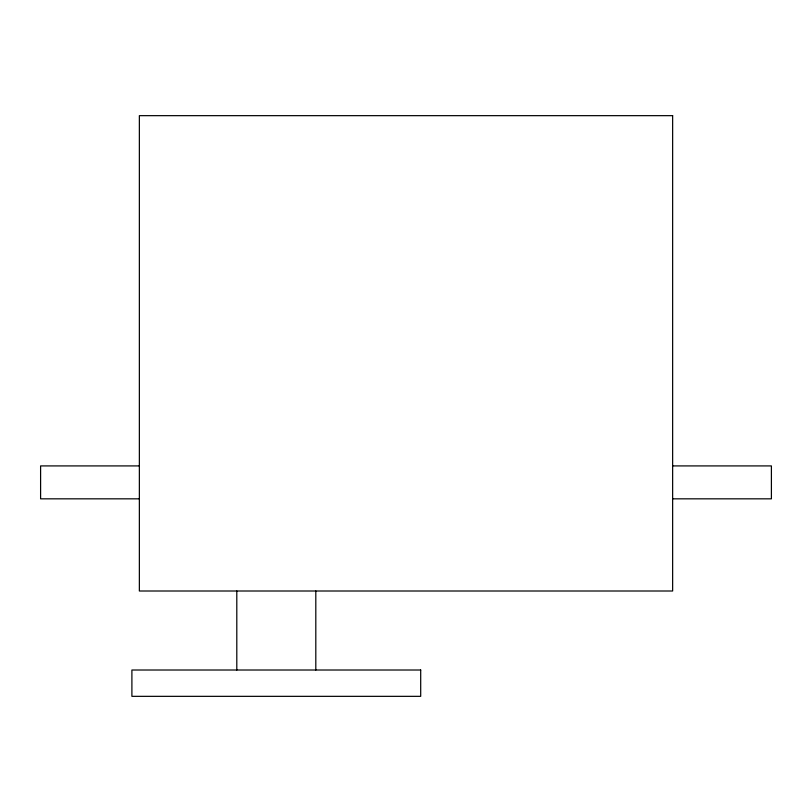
<?xml version="1.0" encoding="UTF-8"?>
<svg xmlns="http://www.w3.org/2000/svg" width="812" height="812" viewBox="0 0 812 812"><rect width="100%" height="100%" fill="white"/><g stroke="black" fill="none" stroke-linecap="round" stroke-linejoin="round"><path stroke-width="1.22" d="M139.359 465.915L40.6 465.915L40.6 498.832L139.359 498.832M672.64 465.915L771.4 465.915L771.4 498.832L672.64 498.832M315.807 591.004L315.807 670.012M236.799 591.004L236.799 670.012M672.64 115.659L139.359 115.659L139.359 591.004L672.64 591.004L672.64 115.659M420.697 670.012L131.899 670.012L131.899 696.341L420.697 696.341L420.697 670.012"/></g></svg>
